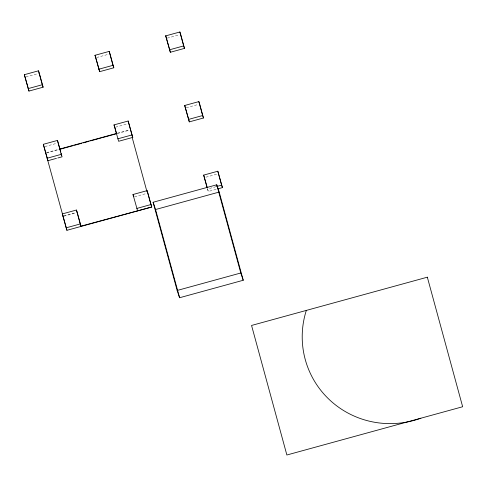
<?xml version="1.0" encoding="UTF-8"?>
<svg xmlns="http://www.w3.org/2000/svg" width="487" height="487" viewBox="0 0 487 487"><rect width="100%" height="100%" fill="white"/><g stroke="black" fill="none" stroke-linecap="round" stroke-linejoin="round"><path stroke-width="0.37" stroke-dasharray="2.44 1.83" d="M25.884 76.958L38.607 73.47M96.572 57.551L109.295 54.057M167.26 38.144L179.277 34.845M44.859 146.575L56.876 143.275M115.547 127.168L127.564 123.868M186.235 107.761L198.258 104.462M46.533 152.675L58.994 149.253M117.611 133.164L129.335 129.944M46.594 152.942L59.317 149.448M117.294 133.529L129.439 130.193M63.748 215.93L75.765 212.63M63.834 216.185L75.85 212.886M134.534 196.778L146.678 193.442M205.922 177.177L217.232 174.072M215.954 186.704L207.474 189.029L208.302 191.488L216.782 189.163M207.505 188.56L208.302 191.488"/><path stroke-width="0.73" d="M24.35 74.694L38.485 70.81L39.313 73.275L43.112 87.197L28.97 91.075L24.35 74.694L28.97 91.075M95.038 55.287L109.179 51.403L110.007 53.868L113.8 67.79L99.665 71.668L95.038 55.287L99.665 71.668M165.726 35.88L179.867 31.996L180.695 34.461L184.488 48.383L170.353 52.261L165.726 35.88L170.353 52.261M28.143 88.616L42.284 84.738L43.112 87.197M98.837 69.209L112.972 65.325L113.8 67.79M169.525 49.802L183.66 45.918L184.488 48.383M56.431 158.36L47.951 160.692L43.325 144.31L57.46 140.426L60.778 151.999M131.502 137.754L118.639 141.285L114.013 124.903L128.154 121.02L132.774 137.401L132.214 137.553M184.701 105.49L198.842 101.613L199.67 104.072L203.463 117.994L189.327 121.878L184.701 105.49L189.327 121.878M59.724 149.052L116.88 133.365M60.029 149.253L73.074 145.668M74.529 145.272L81.779 143.281M83.228 142.886L89.03 141.291M90.479 140.895L101.351 137.906M102.8 137.511L115.851 133.925M47.117 158.232L61.259 154.349L62.086 156.808L57.843 157.977M117.811 138.825L131.947 134.942L132.774 137.401M188.499 119.418L202.635 115.535L203.463 117.994M137.614 210.895L132.988 194.514L147.129 190.63L151.749 207.018L66.926 230.302L62.299 213.921L76.441 210.037L77.269 212.502M207.072 187.562L203.676 175.107L217.817 171.223L222.437 187.611L218.194 188.773M153.113 202.257L216.745 184.786L219.193 192.055L243.232 280.262L179.6 297.734L177.152 290.465L153.113 202.257L155.554 209.526L179.6 297.734M66.098 227.843L80.233 223.965L81.061 226.425M136.786 208.436L150.921 204.558L151.749 207.018M216.66 186.509L221.609 185.145L222.437 187.611M155.554 209.526L219.193 192.055M177.152 290.465L240.791 272.994L243.232 280.262M203.676 175.107L207.304 187.824M151.189 207.17L80.976 226.163L77.177 212.241M114.013 124.903L114.634 126.748M132.988 194.514L133.608 196.358M43.325 144.31L66.926 230.302M62.299 213.921L63.042 216.125M179.867 31.996L183.66 45.918M198.842 101.613L202.635 115.535M217.817 171.223L221.609 185.145M216.745 184.786L240.791 272.994M109.179 51.403L112.972 65.325M128.154 121.02L131.947 134.942M147.129 190.63L150.921 204.558M132.05 137.024L146.995 191.781M114.841 127.363L116.576 133.73M61.149 153.375L61.709 155.438M38.485 70.81L42.284 84.738M57.46 140.426L61.259 154.349M76.441 210.037L80.233 223.965M420.871 418.211A88.902 87.496 -18.6 0 1 329.407 399.699A88.902 87.496 -18.6 0 1 306.323 310.414M427.336 277.188L251.56 325.45L286.873 455.004L462.65 406.742L427.336 277.188"/></g></svg>
